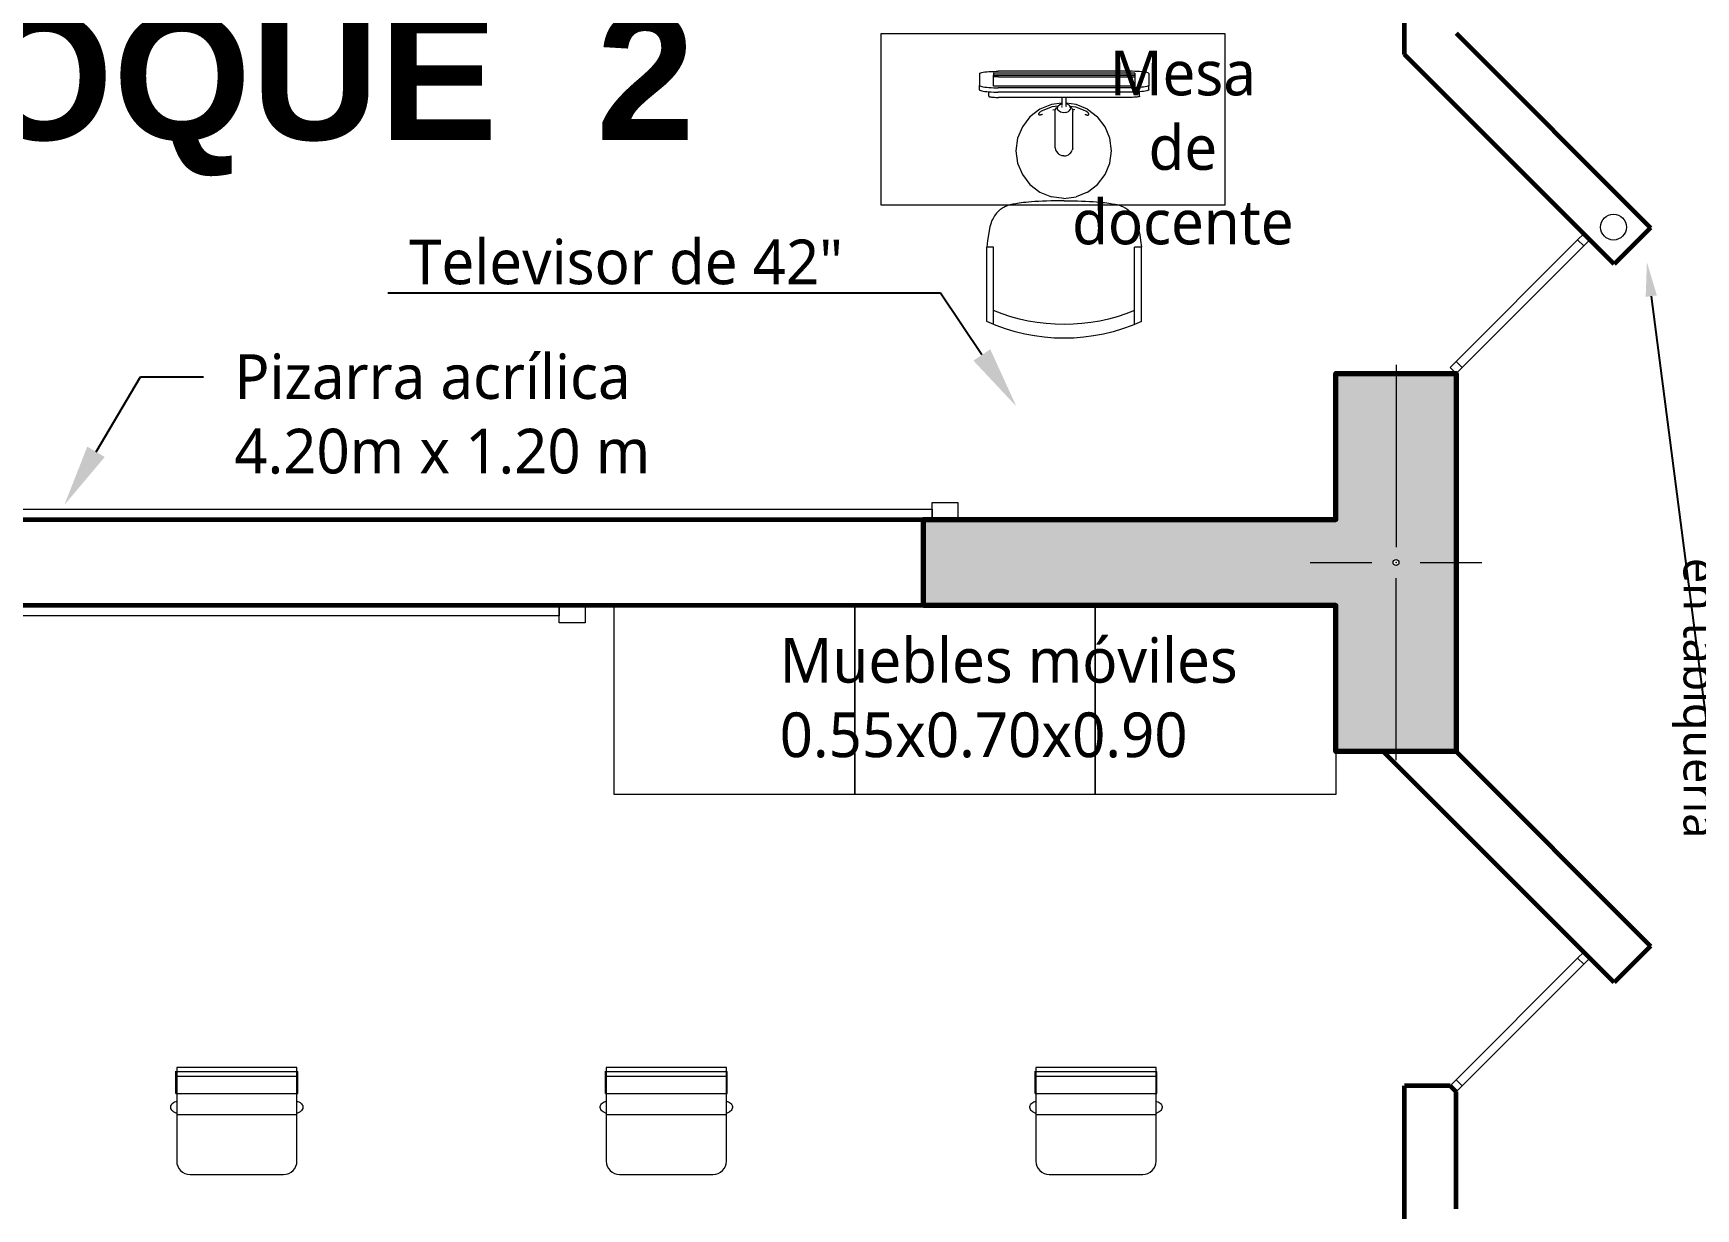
# Model space of a CAD drawing. Header units: millimetres. Extents: x 1 to 121, y 0 to 90.
# Drawn here: x 100.134 to 104.971, y 44.383 to 47.803 of the extents above; entities that cross this region are included whole.
import ezdxf
from ezdxf import colors
from ezdxf.entities.mleader import LeaderData, LeaderLine
from ezdxf.enums import TextEntityAlignment as Align
from ezdxf.math import Vec2, Vec3

# ---------------------------------------------------------------- set-up
doc = ezdxf.new("R2010")
doc.units = ezdxf.units.MM
for name, color, linetype, lineweight in [('COLUMNAS 50', 32, 'Continuous', 70), ('Cotas varias El', 253, 'Continuous', 13), ('Equipamiento SR', 23, 'Continuous', 0), ('Letras El', 9, 'Continuous', 5), ('letras sr', 7, 'Continuous', 5), ('MOBILIARIO_Pen_No__1', 7, 'Continuous', 13), ('Muros el', 144, 'Continuous', 60), ('Structural - Bearing_Pen_No__20', 1, 'Continuous', 0), ('TEXTOS-SUBTITULO', 7, 'Continuous', 30), ('tuberia de montantes', 10, 'Continuous', 0), ('Vanos', 140, 'Continuous', 5)]:
    doc.layers.add(name, color=color, linetype=linetype, lineweight=lineweight)
doc.layers.add('Mobiliario', color=7, linetype='Continuous', lineweight=0, true_color=0x7f7f7f)
doc.styles.add('Generales', font='trebuc.ttf', dxfattribs={"height": 0.1})
doc.styles.add('TURBO_BASS', font='swisseb.ttf')

# ---------------------------------------------------------------- blocks, each defined once
blk = doc.blocks.new('Picture 18')
at = {"layer": 'Equipamiento SR', "linetype": 'Continuous'}
for p, q in [((0.075, 0), (0, 0)), ((0, 0), (0, -0.05)), ((4.125, 0), (0.075, 0)), ((0.075, 0), (0.075, -0.03)), ((0.075, -0.05), (0.075, 0)), ((4.125, -0.03), (4.125, 0)), ((4.2, 0), (4.125, 0)), ((4.125, 0), (4.125, -0.05)), ((4.2, -0.05), (4.2, 0)), ((0.075, -0.03), (4.125, -0.03)), ((0, -0.05), (0.075, -0.05)), ((4.125, -0.05), (4.2, -0.05))]:
    blk.add_line(p, q, dxfattribs=at)
blk = doc.blocks.new('Columna tipo T')
at = {"true_color": 0x939598}
h = blk.add_hatch(color=252, dxfattribs=at)
h.dxf.hatch_style = 1
h.paths.add_polyline_path([(-221.2597, 44.724), (-220.8347, 44.724), (-220.8347, 45.074), (-221.9347, 45.074), (-221.9347, 44.724), (-221.5097, 44.724), (-221.5097, 43.524), (-221.2597, 43.524)])
h.paths.add_polyline_path([(-221.3934, 44.899, -1), (-221.3759, 44.899, -1)], flags=16)
at = {"layer": 'COLUMNAS 50', "linetype": 'Continuous'}
blk.add_lwpolyline([(-221.2597, 43.524), (-221.5097, 43.524), (-221.5097, 44.724), (-221.9347, 44.724), (-221.9347, 45.074), (-220.8347, 45.074), (-220.8347, 44.724), (-221.2597, 44.724)], close=True, dxfattribs=at)
at = {"layer": 'Structural - Bearing_Pen_No__20', "linetype": 'Continuous'}
for p, q in [((-221.3847, 44.969), (-221.3847, 45.149)), ((-221.9597, 44.899), (-221.4297, 44.899)), ((-220.8097, 44.899), (-221.3397, 44.899)), ((-221.3847, 44.649), (-221.3847, 44.829))]:
    blk.add_line(p, q, dxfattribs=at)
blk.add_circle((-221.3847, 44.899), 0.00871, dxfattribs=at)
blk.add_point((-221.3847, 44.899), dxfattribs=at)
blk = doc.blocks.new('A$C0C667B88')
at = {"layer": 'Equipamiento SR'}
for p, q in [((0.0404, 0.7453), (0.265, 0.7453)), ((0.0491, 0.7653), (0.1591, 0.7653)), ((0.135, 0.7655), (0.265, 0.7655)), ((0.16, 0.7655), (0.265, 0.7655)), ((0.265, 0.7655), (0.265, 0.7453)), ((0.0404, 0.3353), (0.265, 0.3353)), ((0.0491, 0.3153), (0.1591, 0.3153)), ((0.135, 0.3155), (0.265, 0.3155)), ((0.16, 0.3155), (0.265, 0.3155)), ((0.265, 0.3353), (0.265, 0.3155))]:
    blk.add_line(p, q, dxfattribs=at)
for points in [[(0.4, 0.5403), (0.3999, 0.5534), (0.3997, 0.5663), (0.3994, 0.579), (0.399, 0.5913), (0.3985, 0.6032), (0.398, 0.6144), (0.3974, 0.6249), (0.3967, 0.6346), (0.396, 0.6433), (0.3953, 0.6512), (0.3946, 0.6584), (0.3938, 0.6648), (0.393, 0.6706), (0.3922, 0.6759), (0.3914, 0.6808), (0.3905, 0.6853), (0.3896, 0.6895), (0.3887, 0.6935), (0.3877, 0.6973), (0.3867, 0.7008), (0.3857, 0.7041), (0.3845, 0.7073), (0.3834, 0.7102), (0.3821, 0.713), (0.3808, 0.7156), (0.3794, 0.718), (0.378, 0.7203), (0.3765, 0.7226), (0.3749, 0.7247), (0.3732, 0.7268), (0.3715, 0.7288), (0.3697, 0.7307), (0.3678, 0.7327), (0.3658, 0.7346), (0.3637, 0.7366), (0.3613, 0.7385), (0.3587, 0.7405), (0.3557, 0.7426), (0.3524, 0.7447), (0.3486, 0.7468), (0.3444, 0.749), (0.3392, 0.7513), (0.3326, 0.7536), (0.3244, 0.7559), (0.3139, 0.7583), (0.3008, 0.7607), (0.2846, 0.7631), (0.265, 0.7655)], [(0.4, 0.5403), (0.3999, 0.5272), (0.3997, 0.5142), (0.3994, 0.5015), (0.399, 0.4892), (0.3985, 0.4774), (0.398, 0.4661), (0.3974, 0.4556), (0.3967, 0.446), (0.396, 0.4372), (0.3953, 0.4293), (0.3946, 0.4222), (0.3938, 0.4158), (0.393, 0.4099), (0.3922, 0.4046), (0.3914, 0.3998), (0.3905, 0.3952), (0.3896, 0.391), (0.3887, 0.387), (0.3877, 0.3832), (0.3867, 0.3797), (0.3857, 0.3764), (0.3845, 0.3733), (0.3834, 0.3703), (0.3821, 0.3676), (0.3808, 0.365), (0.3794, 0.3625), (0.378, 0.3602), (0.3765, 0.358), (0.3749, 0.3558), (0.3732, 0.3538), (0.3715, 0.3518), (0.3697, 0.3498), (0.3678, 0.3478), (0.3658, 0.3459), (0.3637, 0.344), (0.3613, 0.342), (0.3587, 0.34), (0.3557, 0.338), (0.3524, 0.3359), (0.3486, 0.3337), (0.3444, 0.3315), (0.3392, 0.3293), (0.3326, 0.327), (0.3244, 0.3247), (0.3139, 0.3223), (0.3008, 0.32), (0.2846, 0.3177), (0.265, 0.3155)]]:
    blk.add_lwpolyline(points, dxfattribs=at)
for centre, start, end in [((0.5402, 0.5403), 155.3885, 204.6115), ((0.5802, 0.5403), 157.7008, 202.2992)]:
    blk.add_arc(centre, 0.5403, start, end, dxfattribs=at)
blk = doc.blocks.new('A$C3689293D')
at = {"layer": 'Equipamiento SR'}
for p, q in [((0.95, 0.7), (0.05, 0.7)), ((0.2211, 0.5829), (0.2212, 0.5836)), ((0.2211, 0.5829), (0.2211, 0.5485)), ((0.2212, 0.5836), (0.2224, 0.5845)), ((0.2224, 0.5845), (0.2246, 0.5854)), ((0.2246, 0.5854), (0.2278, 0.5862)), ((0.2278, 0.5862), (0.2318, 0.587)), ((0.2318, 0.587), (0.2367, 0.5877)), ((0.2367, 0.5877), (0.2423, 0.5883)), ((0.2423, 0.5883), (0.2485, 0.5888)), ((0.2485, 0.5888), (0.2553, 0.5892)), ((0.2553, 0.5892), (0.2624, 0.5895)), ((0.2622, 0.5845), (0.6732, 0.5845)), ((0.2622, 0.5845), (0.2622, 0.5783)), ((0.2624, 0.5895), (0.2697, 0.5897)), ((0.2697, 0.5897), (0.2756, 0.5897)), ((0.2756, 0.5897), (0.6598, 0.5897)), ((0.6657, 0.5897), (0.6598, 0.5897)), ((0.673, 0.5895), (0.6657, 0.5897)), ((0.6801, 0.5892), (0.673, 0.5895)), ((0.6732, 0.5845), (0.6732, 0.5783)), ((0.6868, 0.5888), (0.6801, 0.5892)), ((0.6931, 0.5883), (0.6868, 0.5888)), ((0.6987, 0.5877), (0.6931, 0.5883)), ((0.7036, 0.587), (0.6987, 0.5877)), ((0.7076, 0.5862), (0.7036, 0.587)), ((0.7108, 0.5854), (0.7076, 0.5862)), ((0.713, 0.5845), (0.7108, 0.5854)), ((0.7142, 0.5836), (0.713, 0.5845)), ((0.7143, 0.5829), (0.7142, 0.5836)), ((0.7143, 0.5829), (0.7143, 0.5485)), ((0.2211, 0.5359), (0.2211, 0.5485)), ((0.2211, 0.5485), (0.2212, 0.5478)), ((0.2211, 0.5359), (0.2212, 0.5352)), ((0.2212, 0.5478), (0.2224, 0.5469)), ((0.2212, 0.5352), (0.2224, 0.5343)), ((0.2224, 0.5469), (0.2246, 0.546)), ((0.2224, 0.5343), (0.2246, 0.5334)), ((0.2246, 0.546), (0.2278, 0.5451)), ((0.2246, 0.5334), (0.2278, 0.5326)), ((0.2278, 0.5451), (0.2318, 0.5443)), ((0.2278, 0.5326), (0.2318, 0.5318)), ((0.2318, 0.5443), (0.2367, 0.5436)), ((0.2367, 0.5436), (0.2423, 0.543)), ((0.2423, 0.543), (0.2485, 0.5425)), ((0.2485, 0.5425), (0.2553, 0.5421)), ((0.2553, 0.5421), (0.2624, 0.5419)), ((0.2622, 0.5783), (0.6732, 0.5783)), ((0.2622, 0.5783), (0.2622, 0.5769)), ((0.2622, 0.5769), (0.2624, 0.577)), ((0.2622, 0.5769), (0.2622, 0.5733)), ((0.2652, 0.5735), (0.2622, 0.5733)), ((0.2622, 0.5733), (0.2622, 0.5468)), ((0.2622, 0.5468), (0.6732, 0.5468)), ((0.2624, 0.577), (0.2697, 0.5771)), ((0.2624, 0.5419), (0.2697, 0.5417)), ((0.2687, 0.5736), (0.2652, 0.5735)), ((0.2723, 0.5737), (0.2687, 0.5736)), ((0.2697, 0.5771), (0.2756, 0.5771)), ((0.2697, 0.5417), (0.2756, 0.5417)), ((0.2759, 0.5737), (0.2723, 0.5737)), ((0.2756, 0.5771), (0.6598, 0.5771)), ((0.2756, 0.5417), (0.6598, 0.5417)), ((0.6595, 0.5737), (0.2759, 0.5737)), ((0.6595, 0.5737), (0.6631, 0.5737)), ((0.6657, 0.5771), (0.6598, 0.5771)), ((0.6657, 0.5417), (0.6598, 0.5417)), ((0.6631, 0.5737), (0.6667, 0.5736)), ((0.673, 0.577), (0.6657, 0.5771)), ((0.673, 0.5419), (0.6657, 0.5417)), ((0.6667, 0.5736), (0.6702, 0.5735)), ((0.6702, 0.5735), (0.6732, 0.5733)), ((0.6732, 0.5769), (0.673, 0.577)), ((0.6801, 0.5421), (0.673, 0.5419)), ((0.6732, 0.5769), (0.6732, 0.5783)), ((0.6732, 0.5733), (0.6732, 0.5769)), ((0.6732, 0.5468), (0.6732, 0.5733)), ((0.6868, 0.5425), (0.6801, 0.5421)), ((0.6931, 0.543), (0.6868, 0.5425)), ((0.6987, 0.5436), (0.6931, 0.543)), ((0.7036, 0.5443), (0.6987, 0.5436)), ((0.7076, 0.5451), (0.7036, 0.5443)), ((0.7076, 0.5326), (0.7036, 0.5318)), ((0.7108, 0.546), (0.7076, 0.5451)), ((0.7108, 0.5334), (0.7076, 0.5326)), ((0.713, 0.5469), (0.7108, 0.546)), ((0.713, 0.5343), (0.7108, 0.5334)), ((0.7142, 0.5478), (0.713, 0.5469)), ((0.7142, 0.5352), (0.713, 0.5343)), ((0.7143, 0.5485), (0.7142, 0.5478)), ((0.7143, 0.5359), (0.7142, 0.5352)), ((0.7143, 0.5359), (0.7143, 0.5485)), ((0.2318, 0.5318), (0.2367, 0.5311)), ((0.2367, 0.5311), (0.2423, 0.5305)), ((0.2423, 0.5305), (0.2485, 0.53)), ((0.2485, 0.53), (0.2553, 0.5296)), ((0.2485, 0.5171), (0.2485, 0.53)), ((0.2485, 0.53), (0.2485, 0.53)), ((0.2485, 0.5171), (0.2486, 0.5167)), ((0.2486, 0.5167), (0.2491, 0.5162)), ((0.2491, 0.5162), (0.2502, 0.5158)), ((0.2502, 0.5158), (0.2518, 0.5154)), ((0.2518, 0.5154), (0.2537, 0.515)), ((0.2537, 0.515), (0.2561, 0.5147)), ((0.2553, 0.5296), (0.2624, 0.5293)), ((0.2561, 0.5147), (0.2589, 0.5144)), ((0.2589, 0.5144), (0.2619, 0.5141)), ((0.2619, 0.5141), (0.2652, 0.5139)), ((0.2624, 0.5293), (0.2697, 0.5291)), ((0.2652, 0.5139), (0.2687, 0.5138)), ((0.2687, 0.5138), (0.2723, 0.5137)), ((0.2697, 0.5291), (0.2756, 0.5291)), ((0.2723, 0.5137), (0.2759, 0.5137)), ((0.2756, 0.5291), (0.6598, 0.5291)), ((0.2759, 0.5137), (0.4622, 0.5137)), ((0.3996, 0.479), (0.4332, 0.4929)), ((0.435, 0.4861), (0.4034, 0.4732)), ((0.4332, 0.4929), (0.4622, 0.4967)), ((0.4512, 0.4882), (0.435, 0.4861)), ((0.446, 0.482), (0.4517, 0.4888)), ((0.45, 0.4856), (0.4495, 0.4821)), ((0.45, 0.4856), (0.4517, 0.4888)), ((0.4517, 0.4888), (0.4546, 0.4917)), ((0.4584, 0.494), (0.4546, 0.4917)), ((0.4584, 0.494), (0.4622, 0.4952)), ((0.4622, 0.4967), (0.4622, 0.5137)), ((0.4622, 0.5137), (0.4748, 0.5137)), ((0.4622, 0.4952), (0.4622, 0.4967)), ((0.4622, 0.4905), (0.4622, 0.4952)), ((0.4629, 0.4888), (0.4623, 0.4869)), ((0.4625, 0.4881), (0.4623, 0.4869)), ((0.4629, 0.4889), (0.4625, 0.4881)), ((0.4747, 0.4873), (0.474, 0.4851)), ((0.474, 0.4851), (0.4745, 0.4861)), ((0.4745, 0.4861), (0.4747, 0.4873)), ((0.4748, 0.5137), (0.6595, 0.5137)), ((0.4748, 0.5137), (0.4748, 0.4969)), ((0.4748, 0.4969), (0.4748, 0.4952)), ((0.4748, 0.4969), (0.5052, 0.4929)), ((0.4774, 0.4945), (0.4748, 0.4952)), ((0.4748, 0.4952), (0.4748, 0.4898)), ((0.4814, 0.4925), (0.4774, 0.4945)), ((0.4846, 0.4898), (0.4814, 0.4925)), ((0.4867, 0.4866), (0.4846, 0.4898)), ((0.4846, 0.4898), (0.49, 0.4832)), ((0.4857, 0.4884), (0.5033, 0.4861)), ((0.4875, 0.4831), (0.4867, 0.4866)), ((0.5033, 0.4861), (0.535, 0.4732)), ((0.5052, 0.4929), (0.5387, 0.479)), ((0.6631, 0.5137), (0.6595, 0.5137)), ((0.6657, 0.5291), (0.6598, 0.5291)), ((0.6667, 0.5138), (0.6631, 0.5137)), ((0.673, 0.5293), (0.6657, 0.5291)), ((0.6702, 0.5139), (0.6667, 0.5138)), ((0.6735, 0.5141), (0.6702, 0.5139)), ((0.6801, 0.5296), (0.673, 0.5293)), ((0.6765, 0.5144), (0.6735, 0.5141)), ((0.6793, 0.5147), (0.6765, 0.5144)), ((0.6816, 0.515), (0.6793, 0.5147)), ((0.6868, 0.53), (0.6801, 0.5296)), ((0.6836, 0.5154), (0.6816, 0.515)), ((0.6852, 0.5158), (0.6836, 0.5154)), ((0.6862, 0.5162), (0.6852, 0.5158)), ((0.6868, 0.5167), (0.6862, 0.5162)), ((0.6869, 0.53), (0.6868, 0.53)), ((0.6869, 0.5171), (0.6868, 0.5167)), ((0.6931, 0.5305), (0.6869, 0.53)), ((0.6869, 0.5171), (0.6869, 0.53)), ((0.6987, 0.5311), (0.6931, 0.5305)), ((0.7036, 0.5318), (0.6987, 0.5311)), ((0.3487, 0.4281), (0.3708, 0.4569)), ((0.3996, 0.479), (0.3708, 0.4569)), ((0.3962, 0.4648), (0.3963, 0.4655)), ((0.3962, 0.4641), (0.3962, 0.4648)), ((0.3965, 0.4635), (0.3962, 0.4641)), ((0.3963, 0.4655), (0.3966, 0.4663)), ((0.3968, 0.4631), (0.3965, 0.4635)), ((0.3966, 0.4663), (0.397, 0.4672)), ((0.3973, 0.4627), (0.3968, 0.4631)), ((0.397, 0.4672), (0.3976, 0.468)), ((0.398, 0.4624), (0.3973, 0.4627)), ((0.3976, 0.468), (0.3983, 0.4689)), ((0.3988, 0.4623), (0.398, 0.4624)), ((0.3983, 0.4689), (0.3991, 0.4698)), ((0.3997, 0.4622), (0.3988, 0.4623)), ((0.3991, 0.4698), (0.4001, 0.4707)), ((0.4007, 0.4623), (0.3997, 0.4622)), ((0.4001, 0.4707), (0.4011, 0.4716)), ((0.4017, 0.4625), (0.4007, 0.4623)), ((0.4011, 0.4716), (0.4022, 0.4724)), ((0.4029, 0.4628), (0.4017, 0.4625)), ((0.402, 0.472), (0.4032, 0.4729)), ((0.4022, 0.4724), (0.4034, 0.4732)), ((0.4041, 0.4632), (0.4029, 0.4628)), ((0.4053, 0.4638), (0.4041, 0.4632)), ((0.4065, 0.4644), (0.4053, 0.4638)), ((0.4072, 0.4648), (0.4065, 0.4644)), ((0.4373, 0.4774), (0.4441, 0.4783)), ((0.4437, 0.4776), (0.4431, 0.4729)), ((0.4431, 0.3651), (0.4431, 0.4729)), ((0.446, 0.482), (0.4437, 0.4776)), ((0.4495, 0.4821), (0.4504, 0.4786)), ((0.4525, 0.4754), (0.4504, 0.4786)), ((0.4556, 0.4727), (0.4525, 0.4754)), ((0.4597, 0.4707), (0.4556, 0.4727)), ((0.4643, 0.4695), (0.4597, 0.4707)), ((0.4643, 0.4695), (0.4693, 0.4692)), ((0.4693, 0.4692), (0.4742, 0.4698)), ((0.4742, 0.4698), (0.4787, 0.4712)), ((0.4787, 0.4712), (0.4825, 0.4735)), ((0.4825, 0.4735), (0.4853, 0.4763)), ((0.4853, 0.4763), (0.487, 0.4796)), ((0.487, 0.4796), (0.4875, 0.4831)), ((0.4928, 0.479), (0.49, 0.4832)), ((0.4939, 0.4743), (0.4928, 0.479)), ((0.501, 0.4774), (0.4929, 0.4784)), ((0.4939, 0.3666), (0.4939, 0.4743)), ((0.5311, 0.4648), (0.5318, 0.4644)), ((0.5318, 0.4644), (0.5331, 0.4638)), ((0.5331, 0.4638), (0.5343, 0.4632)), ((0.5343, 0.4632), (0.5355, 0.4628)), ((0.5362, 0.4724), (0.535, 0.4732)), ((0.5355, 0.4628), (0.5366, 0.4625)), ((0.5373, 0.4716), (0.5362, 0.4724)), ((0.5366, 0.4625), (0.5377, 0.4623)), ((0.5383, 0.4707), (0.5373, 0.4716)), ((0.5377, 0.4623), (0.5387, 0.4622)), ((0.5393, 0.4698), (0.5383, 0.4707)), ((0.5387, 0.479), (0.5675, 0.4569)), ((0.5387, 0.4622), (0.5396, 0.4623)), ((0.5401, 0.4689), (0.5393, 0.4698)), ((0.5396, 0.4623), (0.5404, 0.4624)), ((0.5408, 0.468), (0.5401, 0.4689)), ((0.5404, 0.4624), (0.541, 0.4627)), ((0.5414, 0.4672), (0.5408, 0.468)), ((0.541, 0.4627), (0.5415, 0.4631)), ((0.5418, 0.4663), (0.5414, 0.4672)), ((0.5415, 0.4631), (0.5419, 0.4635)), ((0.5421, 0.4655), (0.5418, 0.4663)), ((0.5419, 0.4635), (0.5421, 0.4641)), ((0.5422, 0.4648), (0.5421, 0.4655)), ((0.5421, 0.4641), (0.5422, 0.4648)), ((0.5675, 0.4569), (0.5896, 0.4281)), ((0.3301, 0.3586), (0.3348, 0.3946)), ((0.3348, 0.3946), (0.3487, 0.4281)), ((0.5896, 0.4281), (0.6035, 0.3946)), ((0.6035, 0.3946), (0.6083, 0.3586)), ((0.3348, 0.3226), (0.3301, 0.3586)), ((0.4431, 0.3651), (0.4443, 0.3605)), ((0.447, 0.3563), (0.4443, 0.3605)), ((0.447, 0.3563), (0.4525, 0.3497)), ((0.4556, 0.347), (0.4525, 0.3497)), ((0.4597, 0.345), (0.4556, 0.347)), ((0.4643, 0.3438), (0.4597, 0.345)), ((0.4693, 0.3435), (0.4643, 0.3438)), ((0.4693, 0.3435), (0.4742, 0.344)), ((0.4742, 0.344), (0.4787, 0.3455)), ((0.4787, 0.3455), (0.4825, 0.3478)), ((0.4825, 0.3478), (0.4853, 0.3506)), ((0.491, 0.3575), (0.4853, 0.3506)), ((0.4933, 0.3619), (0.491, 0.3575)), ((0.4939, 0.3666), (0.4933, 0.3619)), ((0.6083, 0.3586), (0.6035, 0.3226)), ((0.3487, 0.289), (0.3348, 0.3226)), ((0.6035, 0.3226), (0.5896, 0.289)), ((0.3708, 0.2602), (0.3487, 0.289)), ((0.3996, 0.2381), (0.3708, 0.2602)), ((0.5675, 0.2602), (0.5387, 0.2381)), ((0.5896, 0.289), (0.5675, 0.2602)), ((0.3996, 0.2381), (0.4332, 0.2242)), ((0.4692, 0.2195), (0.4332, 0.2242)), ((0.4692, 0.2195), (0.5052, 0.2242)), ((0.5387, 0.2381), (0.5052, 0.2242))]:
    blk.add_line(p, q, dxfattribs=at)
blk.add_lwpolyline([(1, 0.7), (0, 0.7), (0, 0.2), (1, 0.2), (1, 0.7)], dxfattribs=at)
blk = doc.blocks.new('A$C3701786B')
at = {"layer": 'Equipamiento SR', "linetype": 'Continuous'}
for p, q in [((0, 0.05), (0.075, 0.05)), ((0, 0), (0, 0.05)), ((0.075, 0.05), (0.075, 0)), ((1.955, 0.05), (2.03, 0.05)), ((1.955, 0), (1.955, 0.05)), ((2.03, 0.05), (2.03, 0)), ((0.075, 0.03), (1.955, 0.03)), ((0.075, 0), (0.075, 0.03)), ((1.955, 0.03), (1.955, 0)), ((0.075, 0), (0, 0)), ((2.03, 0), (1.955, 0))]:
    blk.add_line(p, q, dxfattribs=at)
at = {"layer": 'Equipamiento SR'}
blk.add_line((0, 0), (1.955, 0), dxfattribs=at)
blk = doc.blocks.new('A$C3A47622C')
at = {"layer": 'Mobiliario', "linetype": 'Continuous'}
for p, q in [((0.0251, 0.3696), (0.0111, 0.3696)), ((0.0111, 0.015), (0.0111, 0.3696)), ((0.0752, 0.3696), (0.0251, 0.3696)), ((0.0251, 0.015), (0.0251, 0.3696)), ((0.0752, 0.015), (0.0752, 0.3696)), ((0.0983, 0.3673), (0.0987, 0.37)), ((0.0987, 0.37), (0.0997, 0.3732)), ((0.0997, 0.3732), (0.1012, 0.3762)), ((0.1012, 0.3762), (0.1031, 0.3788)), ((0.1031, 0.3788), (0.1053, 0.381)), ((0.1053, 0.381), (0.1079, 0.3828)), ((0.1079, 0.3828), (0.1107, 0.384)), ((0.1107, 0.384), (0.1136, 0.3846)), ((0.1136, 0.3846), (0.1165, 0.3846)), ((0.1165, 0.3846), (0.1194, 0.384)), ((0.1194, 0.384), (0.1222, 0.3828)), ((0.1222, 0.3828), (0.1248, 0.381)), ((0.1248, 0.381), (0.127, 0.3788)), ((0.127, 0.3788), (0.1289, 0.3762)), ((0.1289, 0.3762), (0.1297, 0.3747)), ((0.1297, 0.3747), (0.1333, 0.3673)), ((0.0752, 0.015), (0.0108, 0.015)), ((0.0987, 0.0146), (0.0983, 0.0173)), ((0.0997, 0.0113), (0.0987, 0.0146)), ((0.1012, 0.0084), (0.0997, 0.0113)), ((0.1031, 0.0057), (0.1012, 0.0084)), ((0.1053, 0.0035), (0.1031, 0.0057)), ((0.1079, 0.0018), (0.1053, 0.0035)), ((0.1107, 0.0006), (0.1079, 0.0018)), ((0.1136, 0), (0.1107, 0.0006)), ((0.1165, 0), (0.1136, 0)), ((0.1194, 0.0006), (0.1165, 0)), ((0.1222, 0.0018), (0.1194, 0.0006)), ((0.1248, 0.0035), (0.1222, 0.0018)), ((0.127, 0.0057), (0.1248, 0.0035)), ((0.1289, 0.0084), (0.127, 0.0057)), ((0.1297, 0.0099), (0.1289, 0.0084)), ((0.1333, 0.0173), (0.1297, 0.0099))]:
    blk.add_line(p, q, dxfattribs=at)
at = {"layer": 'Mobiliario'}
blk.add_line((0.1361, 0.0173), (0.1361, 0.3673), dxfattribs=at)
at = {"layer": 'Mobiliario', "linetype": 'Continuous'}
blk.add_lwpolyline([(0, 0.0173), (0.2722, 0.0173, 0.414214), (0.3111, 0.0562), (0.3111, 0.3284, 0.414214), (0.2722, 0.3673), (0, 0.3673), (0, 0.0173)], format="xyb", dxfattribs=at)

msp = doc.modelspace()

# ---------------------------------------------------------------- linework, layer by layer
at = {"layer": 'Equipamiento SR'}
for points in [[(102.5241, 46.1378), (102.5241, 45.5878), (101.8241, 45.5878), (101.8241, 46.1378), (102.5241, 46.1378)], [(102.5241, 46.1378), (102.5241, 45.5878), (101.8241, 45.5878), (101.8241, 46.1378), (102.5241, 46.1378)], [(103.2241, 46.1378), (103.2241, 45.5878), (102.5241, 45.5878), (102.5241, 46.1378), (103.2241, 46.1378)], [(103.2241, 46.1378), (103.2241, 45.5878), (102.5241, 45.5878), (102.5241, 46.1378), (103.2241, 46.1378)], [(103.9241, 46.1378), (103.9241, 45.5878), (103.2241, 45.5878), (103.2241, 46.1378), (103.9241, 46.1378)], [(103.9241, 46.1378), (103.9241, 45.5878), (103.2241, 45.5878), (103.2241, 46.1378), (103.9241, 46.1378)]]:
    msp.add_lwpolyline(points, dxfattribs=at)
at = {"layer": 'Muros el', "ltscale": 0.05}
for p, q in [((104.1241, 47.7406), (104.1241, 48.1605)), ((104.1241, 47.7406), (104.1241, 48.1605)), ((104.2565, 44.7405), (104.1241, 44.7405)), ((104.2565, 44.7405), (104.1241, 44.7405)), ((104.2741, 44.7228), (104.2565, 44.7405)), ((104.2741, 44.7228), (104.2565, 44.7405))]:
    msp.add_line(p, q, dxfattribs=at)
for points in [[(104.2741, 47.8027), (104.8398, 47.237)], [(104.2741, 47.8027), (104.8398, 47.237)], [(104.7338, 47.131), (104.1241, 47.7406)], [(104.7337, 47.131), (104.1241, 47.7406)], [(104.8398, 47.237), (104.7337, 47.131)], [(104.8398, 47.237), (104.7338, 47.131)], [(104.7338, 45.041), (104.062, 45.7128)], [(104.7337, 45.041), (104.062, 45.7128)], [(104.2741, 45.7128), (104.8398, 45.1471)], [(104.2741, 45.7128), (104.8398, 45.1471)], [(104.8398, 45.1471), (104.7337, 45.041)], [(104.8398, 45.1471), (104.7338, 45.041)], [(104.1241, 44.3206), (104.1241, 44.7405)], [(104.1241, 44.3206), (104.1241, 44.7405)], [(104.2741, 44.3827), (104.2741, 44.7228)], [(104.2741, 44.3827), (104.2741, 44.7228)]]:
    msp.add_lwpolyline(points, dxfattribs=at)
msp.add_lwpolyline([(102.7241, 46.1378), (99.4241, 46.1378), (99.4241, 46.3878), (102.7241, 46.3878)], close=True, dxfattribs=at)
msp.add_lwpolyline([(102.7241, 46.1378), (99.4241, 46.1378), (99.4241, 46.3878), (102.7241, 46.3878)], close=True, dxfattribs=at)
at = {"layer": 'tuberia de montantes'}
msp.add_circle((104.732, 47.2387), 0.0375, dxfattribs=at)
msp.add_circle((104.732, 47.2387), 0.0375, dxfattribs=at)
at = {"layer": 'Vanos', "color": 7, "linetype": 'Continuous'}
for p, q in [((104.6277, 47.2017), (104.6454, 47.2193)), ((104.663, 47.2017), (104.6454, 47.2193)), ((104.2741, 46.8128), (104.663, 47.2017)), ((104.2741, 46.8481), (104.6277, 47.2017)), ((104.6454, 47.184), (104.6277, 47.2017)), ((104.663, 47.2017), (104.6454, 47.184)), ((104.2565, 46.8304), (104.2741, 46.8481)), ((104.2741, 46.8128), (104.2565, 46.8304)), ((104.2918, 46.8304), (104.2741, 46.8481)), ((104.2918, 46.8304), (104.2741, 46.8128)), ((104.2741, 44.7228), (104.663, 45.1117)), ((104.2741, 44.7582), (104.6277, 45.1117)), ((104.6277, 45.1117), (104.6454, 45.1294)), ((104.6454, 45.094), (104.6277, 45.1117)), ((104.663, 45.1117), (104.6454, 45.1294)), ((104.663, 45.1117), (104.6454, 45.094)), ((104.2565, 44.7405), (104.2741, 44.7582)), ((104.2741, 44.7582), (104.2918, 44.7405))]:
    msp.add_line(p, q, dxfattribs=at)
at = {"layer": 'Vanos', "linetype": 'Continuous'}
for p, q in [((104.6277, 47.2017), (104.6454, 47.2193)), ((104.663, 47.2017), (104.6454, 47.2193)), ((104.2741, 46.8128), (104.663, 47.2017)), ((104.2741, 46.8481), (104.6277, 47.2017)), ((104.6454, 47.184), (104.6277, 47.2017)), ((104.663, 47.2017), (104.6454, 47.184)), ((104.2565, 46.8304), (104.2741, 46.8481)), ((104.2741, 46.8128), (104.2565, 46.8304)), ((104.2918, 46.8304), (104.2741, 46.8481)), ((104.2918, 46.8304), (104.2741, 46.8128)), ((104.2741, 44.7228), (104.663, 45.1117)), ((104.2741, 44.7582), (104.6277, 45.1117)), ((104.6277, 45.1117), (104.6454, 45.1294)), ((104.6454, 45.094), (104.6277, 45.1117)), ((104.663, 45.1117), (104.6454, 45.1294)), ((104.663, 45.1117), (104.6454, 45.094)), ((104.2565, 44.7405), (104.2741, 44.7582)), ((104.2741, 44.7582), (104.2918, 44.7405))]:
    msp.add_line(p, q, dxfattribs=at)

# ---------------------------------------------------------------- block references
at = {"layer": 'COLUMNAS 50', "rotation": 270}
msp.add_blockref('Columna tipo T', (59.2001, -175.1219), dxfattribs=at)
msp.add_blockref('Columna tipo T', (59.2001, -175.1219), dxfattribs=at)
at = {"layer": 'Cotas varias El', "rotation": 180}
msp.add_blockref('A$C3701786B', (101.7391, 46.1378), dxfattribs=at)
at = {"layer": 'Equipamiento SR', "xscale": -1}
msp.add_blockref('A$C3689293D', (103.6014, 47.1024), dxfattribs=at)
msp.add_blockref('A$C3689293D', (103.6014, 47.1024), dxfattribs=at)
at = {"layer": 'Equipamiento SR', "xscale": -1, "rotation": 270}
msp.add_blockref('A$C0C667B88', (102.5928, 46.9154), dxfattribs=at)
msp.add_blockref('A$C0C667B88', (102.5928, 46.9154), dxfattribs=at)
at = {"layer": 'Equipamiento SR', "rotation": 270}
for p in [(100.5336, 44.7934), (100.5336, 44.7934), (101.7836, 44.7934), (101.7836, 44.7934), (103.0336, 44.7934), (103.0336, 44.7934)]:
    msp.add_blockref('A$C3A47622C', p, dxfattribs=at)
at = {"layer": 'MOBILIARIO_Pen_No__1', "linetype": 'Continuous', "xscale": -1, "rotation": 180}
msp.add_blockref('Picture 18', (98.6241, 46.3878), dxfattribs=at)
msp.add_blockref('Picture 18', (98.6241, 46.3878), dxfattribs=at)

# ---------------------------------------------------------------- texts
at = {"layer": 'letras sr', "insert": (103.1534, 47.752), "char_height": 0.13, "attachment_point": 1, "style": 'Generales'}
msp.add_mtext_dynamic_manual_height_columns('\\pxqc;Mesa de docente', width=0.650841, gutter_width=0.5, heights=[0], dxfattribs=at)
at = {"layer": 'letras sr', "insert": (102.3056, 46.0433), "char_height": 0.13, "attachment_point": 1, "style": 'Generales'}
msp.add_mtext('\\pxql;Muebles móviles\\P0.55x0.70x0.90', dxfattribs=at)
at = {"layer": 'TEXTOS-SUBTITULO', "style": 'TURBO_BASS'}
msp.add_text('BLOQUE  2', height=0.36967, dxfattribs=at).set_placement((100.6675, 47.4926), align=Align.CENTER)

# ---------------------------------------------------------------- leaders
at = {"layer": 'Letras El'}
ml = msp.add_multileader_mtext('Standard', dxfattribs=at)
ml.set_content('{\\H0.86957x;Baja montante tuberia de\\P agua pluvial D=3", embebida\\P en tabiqueria}', color=256, style='Generales')
ml.set_leader_properties()
ml.build(insert=Vec2(0, 0))
ml.multileader.update_dxf_attribs({"text_right_attachment_type": 6, "dogleg_length": 0.36, "arrow_head_size": 0.1})
ctx = ml.context
ctx.base_point, ctx.char_height, ctx.arrow_head_size, ctx.landing_gap_size, ctx.plane_origin, ctx.plane_x_axis, ctx.plane_y_axis = Vec3(105.2976, 46.4002), 0.115, 0.1, 0.09, Vec3(105.7335, 46.8636), Vec3(0, -1), Vec3(1, 0)
ctx.right_attachment = 6
notes = []
notes.append((ctx, [(1, (1, 1, 0), (105.226, 44.0652), (0, 1), 0.36, [(0, [(104.8292, 47.137)], 0, []), (1, [(104.7337, 42.5262)], 0, [])])]))
ctx.mtext.insert, ctx.mtext.text_direction, ctx.mtext.rotation, ctx.mtext.flow_direction = Vec3(105.3692, 46.3102), Vec3(0, -1), 4.712389, 5
at = {"layer": 'letras sr'}
ml = msp.add_multileader_mtext('Standard', dxfattribs=at)
ml.set_content('Televisor de 42"', color=256, style='Generales')
ml.set_leader_properties()
ml.build(insert=Vec2(0, 0))
ml.multileader.update_dxf_attribs({"text_right_attachment_type": 6, "dogleg_length": 0.36, "arrow_head_size": 0.18})
ctx = ml.context
ctx.base_point, ctx.char_height, ctx.arrow_head_size, ctx.landing_gap_size, ctx.plane_origin = Vec3(101.1373, 47.1366), 0.13, 0.18, 0.09, Vec3(100.8048, 47.736)
ctx.right_attachment = 6
notes.append((ctx, [(1, (1, 1, 0), (102.7733, 47.0465), (-1, 0), 0.1826, [(0, [(102.9942, 46.7173)], 0, [])])]))
ctx.mtext.insert, ctx.mtext.flow_direction = Vec3(101.2273, 47.2025), 5
ml = msp.add_multileader_mtext('Standard', dxfattribs=at)
ml.set_content('{\\H0.86957x;Baja montante tubería de\\P agua pluvial D=3", embebida\\P en tabiquería}', color=256, style='Generales')
ml.set_leader_properties()
ml.build(insert=Vec2(0, 0))
ml.multileader.update_dxf_attribs({"text_right_attachment_type": 6, "dogleg_length": 0.36, "arrow_head_size": 0.1})
ctx = ml.context
ctx.base_point, ctx.char_height, ctx.arrow_head_size, ctx.landing_gap_size, ctx.plane_origin, ctx.plane_x_axis, ctx.plane_y_axis = Vec3(105.2976, 46.4002), 0.115, 0.1, 0.09, Vec3(105.7335, 46.8636), Vec3(0, -1), Vec3(1, 0)
ctx.right_attachment = 6
notes.append((ctx, [(1, (1, 1, 0), (105.2259, 44.0652), (0, 1), 0.36, [(0, [(104.8292, 47.137)], 0, []), (1, [(104.7336, 42.5262)], 0, [])])]))
ctx.mtext.insert, ctx.mtext.text_direction, ctx.mtext.rotation, ctx.mtext.flow_direction = Vec3(105.3692, 46.3102), Vec3(0, -1), 4.712389, 5
ml = msp.add_multileader_mtext('Standard', dxfattribs=at)
ml.set_content('Pizarra acrílica\\P4.20m x 1.20 m', color=256, style='Generales')
ml.set_leader_properties()
ml.build(insert=Vec2(0, 0))
ml.multileader.update_dxf_attribs({"text_right_attachment_type": 6, "dogleg_length": 0.36, "arrow_head_size": 0.18})
ctx = ml.context
ctx.base_point, ctx.char_height, ctx.arrow_head_size, ctx.landing_gap_size, ctx.plane_origin = Vec3(100.6287, 46.8029), 0.13, 0.18, 0.09, Vec3(99.5329, 48.3123)
ctx.right_attachment = 6
notes.append((ctx, [(0, (1, 1, 0), (100.4461, 46.8029), (1, 0), 0.1826, [(0, [(100.224, 46.4303)], 0, [])])]))
ctx.mtext.insert, ctx.mtext.flow_direction = Vec3(100.7187, 46.8688), 5
for ctx, leaders in notes:
    for number, flags, end, landing, length, lines in leaders:
        leader = LeaderData()
        leader.index, (leader.has_last_leader_line, leader.has_dogleg_vector, leader.attachment_direction) = number, flags
        leader.last_leader_point, leader.dogleg_vector, leader.dogleg_length = Vec3(end), Vec3(landing), length
        for number, points, colour, breaks in lines:
            line = LeaderLine()
            line.index, line.vertices, line.color, line.breaks = number, Vec3.list(points), colors.encode_raw_color(colour), breaks
            leader.lines.append(line)
        ctx.leaders.append(leader)

doc.saveas('drawing.dxf')
